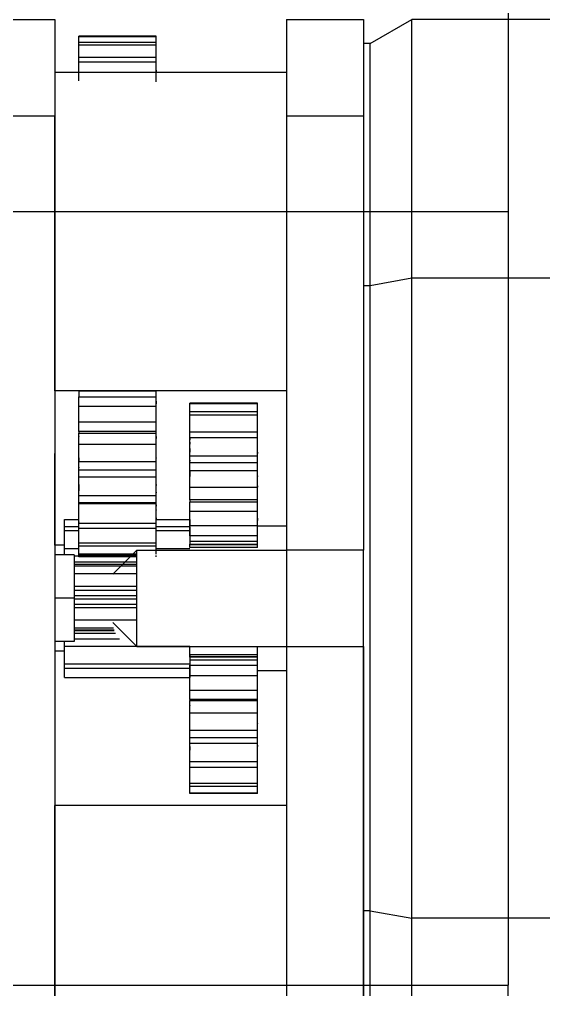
# Model space of a CAD drawing. Extents: x -35.5 to 35.5, y -21 to 21.
# Drawn here: x -20.07 to -14.63, y -4.06 to 6 of the extents above; entities that cross this region are included whole.
import ezdxf

# ---------------------------------------------------------------- set-up
doc = ezdxf.new("R2010")
doc.units = 0
doc.layers.get('0').update_dxf_attribs({"linetype": 'continuous'})

# ---------------------------------------------------------------- blocks, each defined once
blk = doc.blocks.new('MIRROR')
at = {"color": 0}
for p, q in [((-21.5, 4.01), (-15, 4.01)), ((-15, 4.01), (-15, -4.01)), ((-21.5, -4.01), (-15, -4.01))]:
    blk.add_line(p, q, dxfattribs=at)
for points in [[(-15, 9.01), (-15, 7.546), (-15, 4.01)], [(-15, -9.01), (-15, -7.546), (-15, -4.01)]]:
    blk.add_lwpolyline(points, dxfattribs=at)
blk = doc.blocks.new('MIRROR001')
at = {"color": 0}
for p, q in [((-20.5, 6), (-19.7, 6)), ((-20.5, 6), (-19.7, 6)), ((-20.5, 6), (-19.7, 6)), ((-17.3, 6), (-16.5, 6)), ((-17.3, 6), (-16.5, 6)), ((-17.3, 6), (-16.5, 6)), ((-4, 6), (-16, 6)), ((-16.433, 5.75), (-16.5, 5.75)), ((-20.5, 5), (-19.7, 5)), ((-19.7, 5), (-19.7, -5)), ((-17.3, 5), (-17.3, 0.5)), ((-17.3, 5), (-16.5, 5)), ((-16.5, 5), (-16.5, 0.5)), ((-16.433, 3.24), (-16.5, 3.24)), ((-16.433, -3.24), (-16.433, 3.24)), ((-2.5, 3.317), (-16, 3.317)), ((-16, -3.317), (-16, 3.317)), ((-17.3, 2.15), (-19.7, 2.15)), ((-18.65, 1.987), (-18.65, 2.088)), ((-17.6, 1.827), (-17.6, 1.837)), ((-17.6, 1.702), (-17.6, 1.827)), ((-18.65, 1.595), (-18.65, 1.712)), ((-18.65, 1.634), (-18.65, 1.655)), ((-17.6, 1.662), (-17.6, 1.703)), ((-17.6, 1.553), (-17.6, 1.702)), ((-17.6, 1.618), (-17.6, 1.638)), ((-17.6, 1.513), (-17.6, 1.517)), ((-17.6, 1.431), (-17.6, 1.499)), ((-17.6, 1.328), (-17.6, 1.471)), ((-18.65, 1.256), (-18.65, 1.384)), ((-18.65, 1.289), (-18.65, 1.329)), ((-17.6, 1.164), (-17.6, 1.207)), ((-17.6, 1.019), (-17.6, 1.147)), ((-18.65, 0.98), (-18.65, 0.99)), ((-19.6, 0.817), (-19.45, 0.817)), ((-18.65, 0.817), (-18.3, 0.817)), ((-17.6, 0.646), (-17.6, 0.751)), ((-19.6, 0.55), (-19.7, 0.55)), ((-18.3, 0.592), (-17.6, 0.592)), ((-17.6, 0.554), (-17.6, 0.561)), ((-19.5, 0.45), (-19.7, 0.45)), ((-16.5, 0.5), (-17.3, 0.5)), ((-16.5, -0.433), (-16.5, 0.433)), ((-19.5, 0.378), (-18.85, 0.378)), ((-18.85, 0.351), (-19.5, 0.351)), ((-19.5, 0.028), (-18.85, 0.028)), ((-18.85, -0.011), (-19.5, -0.011)), ((-19.086, -0.332), (-19.5, -0.332)), ((-19.5, -0.334), (-19.085, -0.334)), ((-19.072, -0.365), (-19.5, -0.365)), ((-19.5, -0.45), (-19.7, -0.45)), ((-18.85, -0.5), (-17.3, -0.5)), ((-17.3, -0.5), (-16.5, -0.5)), ((-17.3, -0.5), (-17.3, -5)), ((-16.5, -0.5), (-16.5, -5)), ((-16.5, -3.24), (-16.5, -0.5)), ((-18.3, -0.64), (-17.6, -0.64)), ((-17.6, -0.611), (-17.6, -0.608)), ((-17.6, -0.803), (-17.6, -0.695)), ((-17.6, -0.75), (-17.3, -0.75)), ((-17.6, -1.191), (-17.6, -1.061)), ((-17.6, -1.163), (-17.6, -1.126)), ((-17.6, -1.505), (-17.6, -1.36)), ((-17.6, -1.483), (-17.6, -1.402)), ((-17.6, -1.724), (-17.6, -1.574)), ((-17.6, -1.648), (-17.6, -1.6)), ((-17.6, -1.689), (-17.6, -1.673)), ((-17.6, -1.834), (-17.6, -1.724)), ((-16.433, -3.24), (-16.5, -3.24)), ((-2.5, -3.317), (-16, -3.317))]:
    blk.add_line(p, q, dxfattribs=at)
for points in [[(-19.7, 6), (-19.7, 5)], [(-17.3, 6), (-17.3, 5)], [(-16.5, 6), (-16.5, 5)], [(-16.433, 5.75), (-16, 6)], [(-16, 3.317), (-16, 6)], [(-19.45, 5.819), (-19.45, 5.826)], [(-18.65, 5.826), (-19.45, 5.826)], [(-19.45, 5.76), (-19.45, 5.819)], [(-18.65, 5.819), (-19.45, 5.819)], [(-19.45, 5.76), (-19.45, 5.814)], [(-19.45, 5.732), (-19.45, 5.76)], [(-18.65, 5.76), (-19.45, 5.76)], [(-19.45, 5.634), (-19.45, 5.732)], [(-19.45, 5.624), (-19.45, 5.732)], [(-19.45, 5.604), (-19.45, 5.732)], [(-18.65, 5.732), (-19.45, 5.732)], [(-18.65, 5.819), (-18.65, 5.826)], [(-18.65, 5.76), (-18.65, 5.819)], [(-18.65, 5.634), (-18.65, 5.814)], [(-18.65, 5.732), (-18.65, 5.76)], [(-18.65, 5.604), (-18.65, 5.732)], [(-18.65, 5.624), (-18.65, 5.732)], [(-16.433, 3.24), (-16.433, 5.75)], [(-19.45, 5.604), (-19.45, 5.634)], [(-18.65, 5.585), (-18.65, 5.718)], [(-19.45, 5.604), (-19.45, 5.624)], [(-19.45, 5.557), (-19.45, 5.604)], [(-18.65, 5.604), (-19.45, 5.604)], [(-19.45, 5.475), (-19.45, 5.557)], [(-19.45, 5.508), (-19.45, 5.557)], [(-19.45, 5.49), (-19.45, 5.557)], [(-19.45, 5.529), (-19.45, 5.557)], [(-19.45, 5.363), (-19.45, 5.557)], [(-18.65, 5.557), (-19.45, 5.557)], [(-18.65, 5.557), (-18.65, 5.604)], [(-18.65, 5.352), (-18.65, 5.557)], [(-18.65, 5.475), (-18.65, 5.533)], [(-17.3, 5.45), (-19.7, 5.45)], [(-19.45, 5.391), (-19.45, 5.529)], [(-19.45, 5.445), (-19.45, 5.448)], [(-18.65, 5.475), (-18.65, 5.508)], [(-18.65, 5.475), (-18.65, 5.448)], [(-18.65, 5.445), (-18.65, 5.448)], [(-18.65, 5.4), (-18.65, 5.421)], [(-19.7, 2.15), (-19.7, 5)], [(-16, 3.317), (-16.433, 3.24)], [(-19.45, 2.15), (-19.45, 2.149)], [(-19.45, 2.149), (-19.45, 2.143)], [(-19.45, 2.149), (-18.65, 2.149)], [(-19.45, 2.143), (-19.45, 2.088)], [(-18.65, 2.149), (-18.65, 2.15)], [(-18.65, 2.088), (-18.65, 2.149)], [(-19.45, 1.987), (-19.45, 2.088)], [(-19.45, 2.088), (-18.65, 2.088)], [(-18.65, 2.044), (-18.65, 2.044)], [(-18.65, 2.044), (-18.65, 2.016)], [(-18.3, 2.014), (-18.3, 2.022)], [(-17.6, 2.022), (-18.3, 2.022)], [(-18.3, 1.933), (-18.3, 2.014)], [(-17.6, 2.014), (-18.3, 2.014)], [(-17.6, 2.014), (-17.6, 2.022)], [(-17.6, 1.933), (-17.6, 2.014)], [(-19.45, 1.826), (-19.45, 1.987)], [(-18.65, 1.987), (-19.45, 1.987)], [(-18.65, 1.826), (-18.65, 1.987)], [(-18.3, 1.933), (-18.3, 2.003)], [(-18.3, 1.898), (-18.3, 1.933)], [(-17.6, 1.933), (-18.3, 1.933)], [(-17.6, 1.933), (-17.6, 2.003)], [(-17.6, 1.898), (-17.6, 1.933)], [(-19.45, 1.73), (-19.45, 1.826)], [(-18.65, 1.826), (-19.45, 1.826)], [(-18.65, 1.73), (-18.65, 1.826)], [(-18.3, 1.722), (-18.3, 1.898)], [(-17.6, 1.898), (-18.3, 1.898)], [(-18.3, 1.731), (-18.3, 1.867)], [(-17.6, 1.722), (-17.6, 1.898)], [(-17.6, 1.827), (-17.6, 1.898)], [(-17.6, 1.837), (-17.6, 1.898)], [(-17.6, 1.837), (-17.6, 1.867)], [(-19.45, 1.73), (-19.45, 1.712)], [(-18.65, 1.73), (-19.45, 1.73)], [(-19.45, 1.595), (-19.45, 1.712)], [(-19.45, 1.712), (-18.65, 1.712)], [(-18.65, 1.792), (-18.65, 1.791)], [(-18.65, 1.712), (-18.65, 1.774)], [(-18.3, 1.662), (-18.3, 1.722)], [(-17.6, 1.722), (-18.3, 1.722)], [(-17.6, 1.662), (-17.6, 1.722)], [(-19.45, 1.675), (-19.45, 1.673)], [(-18.65, 1.673), (-18.65, 1.675)], [(-18.65, 1.675), (-18.65, 1.655)], [(-18.65, 1.591), (-18.65, 1.634)], [(-18.3, 1.471), (-18.3, 1.662)], [(-18.3, 1.662), (-18.3, 1.643)], [(-18.3, 1.638), (-18.3, 1.662)], [(-17.6, 1.662), (-18.3, 1.662)], [(-18.3, 1.617), (-18.3, 1.598)], [(-17.6, 1.471), (-17.6, 1.662)], [(-19.45, 1.414), (-19.45, 1.595)], [(-18.65, 1.595), (-19.45, 1.595)], [(-18.65, 1.414), (-18.65, 1.595)], [(-18.3, 1.598), (-18.3, 1.599)], [(-18.3, 1.553), (-18.3, 1.598)], [(-18.3, 1.553), (-18.3, 1.513)], [(-18.3, 1.499), (-18.3, 1.513)], [(-17.6, 1.513), (-17.6, 1.553)], [(-17.6, 1.517), (-17.6, 1.553)], [(-17.6, 1.513), (-17.6, 1.499)], [(-19.7, 0.55), (-19.7, 1.5)], [(-19.45, 1.451), (-19.45, 1.456)], [(-19.45, 1.456), (-19.45, 1.451)], [(-19.45, 1.451), (-19.45, 1.444)], [(-19.45, 1.444), (-19.45, 1.44)], [(-19.45, 1.44), (-19.45, 1.414)], [(-19.45, 1.329), (-19.45, 1.414)], [(-18.65, 1.414), (-19.45, 1.414)], [(-18.65, 1.444), (-18.65, 1.456)], [(-18.65, 1.456), (-18.65, 1.451)], [(-18.65, 1.384), (-18.65, 1.444)], [(-18.65, 1.329), (-18.65, 1.414)], [(-18.3, 1.502), (-18.3, 1.499)], [(-18.3, 1.403), (-18.3, 1.471)], [(-17.6, 1.471), (-18.3, 1.471)], [(-18.3, 1.431), (-18.3, 1.421)], [(-18.3, 1.421), (-18.3, 1.426)], [(-17.6, 1.499), (-17.6, 1.502)], [(-19.45, 1.357), (-19.45, 1.351)], [(-19.45, 1.256), (-19.45, 1.329)], [(-18.65, 1.329), (-19.45, 1.329)], [(-18.65, 1.355), (-18.65, 1.357)], [(-18.65, 1.351), (-18.65, 1.351)], [(-18.3, 1.322), (-18.3, 1.403)], [(-17.6, 1.403), (-18.3, 1.403)], [(-18.3, 1.147), (-18.3, 1.322)], [(-17.6, 1.322), (-18.3, 1.322)], [(-18.3, 1.317), (-18.3, 1.272)], [(-17.6, 1.322), (-17.6, 1.403)], [(-17.6, 1.147), (-17.6, 1.322)], [(-17.6, 1.272), (-17.6, 1.322)], [(-19.45, 1.06), (-19.45, 1.256)], [(-18.65, 1.256), (-19.45, 1.256)], [(-18.65, 1.209), (-18.65, 1.289)], [(-18.65, 1.06), (-18.65, 1.256)], [(-18.3, 1.272), (-18.3, 1.266)], [(-18.3, 1.263), (-18.3, 1.268)], [(-18.3, 1.267), (-18.3, 1.263)], [(-17.6, 1.263), (-17.6, 1.272)], [(-17.6, 1.268), (-17.6, 1.263)], [(-17.6, 1.207), (-17.6, 1.259)], [(-19.45, 1.169), (-19.45, 1.178)], [(-19.45, 1.178), (-19.45, 1.172)], [(-19.45, 1.172), (-19.45, 1.17)], [(-19.45, 1.169), (-19.45, 1.168)], [(-19.45, 1.168), (-19.45, 1.115)], [(-19.45, 1.06), (-19.45, 1.115)], [(-18.65, 1.172), (-18.65, 1.178)], [(-18.65, 1.178), (-18.65, 1.169)], [(-18.65, 1.115), (-18.65, 1.169)], [(-18.3, 1.151), (-18.3, 1.164)], [(-18.3, 1.155), (-18.3, 1.151)], [(-18.3, 1.019), (-18.3, 1.147)], [(-17.6, 1.147), (-18.3, 1.147)], [(-17.6, 1.164), (-17.6, 1.151)], [(-17.6, 1.151), (-17.6, 1.155)], [(-19.45, 0.99), (-19.45, 1.06)], [(-18.65, 1.06), (-19.45, 1.06)], [(-18.65, 1.095), (-18.65, 1.101)], [(-18.65, 1.101), (-18.65, 1.094)], [(-18.65, 1.089), (-18.65, 1.094)], [(-18.65, 0.99), (-18.65, 1.06)], [(-18.3, 1.019), (-18.3, 0.995)], [(-17.6, 1.019), (-18.3, 1.019)], [(-17.6, 0.995), (-17.6, 1.019)], [(-19.45, 0.98), (-19.45, 0.99)], [(-18.65, 0.99), (-19.45, 0.99)], [(-19.45, 0.776), (-19.45, 0.98)], [(-18.65, 0.98), (-19.45, 0.98)], [(-19.45, 0.969), (-19.45, 0.967)], [(-19.45, 0.953), (-19.45, 0.959)], [(-19.45, 0.777), (-19.45, 0.915)], [(-18.65, 0.969), (-18.65, 0.99)], [(-18.65, 0.776), (-18.65, 0.98)], [(-18.65, 0.967), (-18.65, 0.969)], [(-18.65, 0.969), (-18.65, 0.953)], [(-18.65, 0.915), (-18.65, 0.953)], [(-18.65, 0.916), (-18.65, 0.953)], [(-18.65, 0.897), (-18.65, 0.916)], [(-18.65, 0.916), (-18.65, 0.913)], [(-18.3, 0.9), (-18.3, 0.995)], [(-17.6, 0.995), (-18.3, 0.995)], [(-17.6, 0.9), (-17.6, 0.995)], [(-17.6, 0.943), (-17.6, 0.962)], [(-17.6, 0.944), (-17.6, 0.943)], [(-19.6, 0.665), (-19.6, 0.817)], [(-19.45, 0.809), (-19.45, 0.808)], [(-18.65, 0.893), (-18.65, 0.897)], [(-18.65, 0.835), (-18.65, 0.835)], [(-18.65, 0.835), (-18.65, 0.835)], [(-18.65, 0.835), (-18.65, 0.811)], [(-18.65, 0.79), (-18.65, 0.811)], [(-18.65, 0.781), (-18.65, 0.809)], [(-18.65, 0.809), (-18.65, 0.808)], [(-18.3, 0.751), (-18.3, 0.9)], [(-17.6, 0.9), (-18.3, 0.9)], [(-18.3, 0.817), (-18.3, 0.829)], [(-18.3, 0.817), (-18.3, 0.748)], [(-17.6, 0.751), (-17.6, 0.9)], [(-17.6, 0.829), (-17.6, 0.806)], [(-17.6, 0.806), (-17.6, 0.806)], [(-19.6, 0.699), (-19.6, 0.741)], [(-19.45, 0.741), (-19.6, 0.741)], [(-19.45, 0.793), (-19.45, 0.79)], [(-19.45, 0.776), (-19.45, 0.79)], [(-19.45, 0.776), (-19.45, 0.777)], [(-19.45, 0.723), (-19.45, 0.776)], [(-18.65, 0.776), (-19.45, 0.776)], [(-19.45, 0.572), (-19.45, 0.723)], [(-19.45, 0.655), (-19.45, 0.723)], [(-19.45, 0.617), (-19.45, 0.723)], [(-18.65, 0.723), (-19.45, 0.723)], [(-18.65, 0.745), (-18.65, 0.782)], [(-18.65, 0.776), (-18.65, 0.781)], [(-18.65, 0.776), (-18.65, 0.777)], [(-18.65, 0.723), (-18.65, 0.776)], [(-18.3, 0.741), (-18.65, 0.741)], [(-18.65, 0.572), (-18.65, 0.723)], [(-18.3, 0.646), (-18.3, 0.751)], [(-17.6, 0.751), (-18.3, 0.751)], [(-18.3, 0.741), (-18.3, 0.699)], [(-17.6, 0.75), (-17.3, 0.75)], [(-19.6, 0.513), (-19.6, 0.699)], [(-19.45, 0.699), (-19.6, 0.699)], [(-19.45, 0.572), (-19.45, 0.655)], [(-19.45, 0.572), (-19.45, 0.617)], [(-18.3, 0.699), (-18.65, 0.699)], [(-18.65, 0.572), (-18.65, 0.664)], [(-18.65, 0.572), (-18.65, 0.655)], [(-18.65, 0.572), (-18.65, 0.617)], [(-18.3, 0.699), (-18.3, 0.646)], [(-18.3, 0.646), (-18.3, 0.592)], [(-17.6, 0.646), (-18.3, 0.646)], [(-17.6, 0.592), (-17.6, 0.646)], [(-19.7, 0.55), (-19.7, 0.45)], [(-19.6, 0.55), (-19.6, 0.553)], [(-19.6, 0.45), (-19.6, 0.513)], [(-19.45, 0.513), (-19.6, 0.513)], [(-19.45, 0.539), (-19.45, 0.572)], [(-18.65, 0.572), (-19.45, 0.572)], [(-19.45, 0.456), (-19.45, 0.539)], [(-19.45, 0.456), (-19.45, 0.539)], [(-18.65, 0.539), (-19.45, 0.539)], [(-18.65, 0.539), (-18.65, 0.572)], [(-18.65, 0.497), (-18.65, 0.539)], [(-18.65, 0.456), (-18.65, 0.539)], [(-18.65, 0.456), (-18.65, 0.539)], [(-18.3, 0.513), (-18.65, 0.513)], [(-18.3, 0.592), (-18.3, 0.561)], [(-18.3, 0.561), (-18.3, 0.554)], [(-18.3, 0.554), (-18.3, 0.561)], [(-18.3, 0.561), (-17.6, 0.561)], [(-18.3, 0.526), (-18.3, 0.554)], [(-17.6, 0.554), (-18.3, 0.554)], [(-17.6, 0.526), (-18.3, 0.526)], [(-17.6, 0.561), (-17.6, 0.592)], [(-17.6, 0.526), (-17.6, 0.554)], [(-19.5, 0.45), (-19.5, 0)], [(-19.45, 0.435), (-19.5, 0.435)], [(-19.45, 0.442), (-19.45, 0.456)], [(-18.85, 0.456), (-19.45, 0.456)], [(-19.45, 0.43), (-19.45, 0.442)], [(-18.85, 0.442), (-19.45, 0.442)], [(-18.85, 0.43), (-19.45, 0.43)], [(-18.85, 0.5), (-19.1, 0.25)], [(-18.85, 0.5), (-17.3, 0.5)], [(-18.85, -0.5), (-18.85, 0.5)], [(-18.65, 0.43), (-18.65, 0.442)], [(-17.3, 0.5), (-17.3, -0.5)], [(-16.5, 0.433), (-16.5, 0.5)], [(-18.85, 0.334), (-19.5, 0.334)], [(-18.85, 0.253), (-19.5, 0.253)], [(-19.1, 0.25), (-19.1, 0.25)], [(-18.85, 0.122), (-19.5, 0.122)], [(-18.85, 0.079), (-19.5, 0.079)], [(-19.5, 0), (-19.7, 0)], [(-19.5, 0), (-19.5, -0.45)], [(-19.5, -0.061), (-18.85, -0.061)], [(-18.85, -0.101), (-19.5, -0.101)], [(-18.85, -0.229), (-19.5, -0.229)], [(-18.85, -0.5), (-19.1, -0.25)], [(-19.093, -0.311), (-19.5, -0.311)], [(-19.7, -0.45), (-19.7, -0.55)], [(-19.6, -0.5), (-19.6, -0.45)], [(-19.6, -0.685), (-19.6, -0.5)], [(-18.3, -0.5), (-19.6, -0.5)], [(-19.5, -0.422), (-19.031, -0.422)], [(-18.3, -0.586), (-18.3, -0.5)], [(-17.6, -0.75), (-17.6, -0.5)], [(-17.6, -0.586), (-17.6, -0.5)], [(-16.5, -0.5), (-16.5, -0.433)], [(-19.6, -0.55), (-19.7, -0.55)], [(-19.6, -0.54), (-19.6, -0.541)], [(-19.6, -0.572), (-19.6, -0.55)], [(-19.6, -0.665), (-19.6, -0.586)], [(-18.3, -0.586), (-18.3, -0.592)], [(-18.3, -0.608), (-18.3, -0.586)], [(-17.6, -0.586), (-18.3, -0.586)], [(-18.3, -0.592), (-18.3, -0.685)], [(-17.6, -0.608), (-17.6, -0.586)], [(-19.6, -0.729), (-19.6, -0.685)], [(-18.3, -0.685), (-19.6, -0.685)], [(-18.3, -0.608), (-18.3, -0.611)], [(-18.3, -0.611), (-18.3, -0.608)], [(-17.6, -0.608), (-18.3, -0.608)], [(-18.3, -0.611), (-18.3, -0.64)], [(-17.6, -0.611), (-18.3, -0.611)], [(-18.3, -0.64), (-18.3, -0.695)], [(-18.3, -0.685), (-18.3, -0.729)], [(-18.3, -0.695), (-18.3, -0.749)], [(-18.3, -0.803), (-18.3, -0.695)], [(-18.3, -0.695), (-17.6, -0.695)], [(-17.6, -0.64), (-17.6, -0.611)], [(-17.6, -0.695), (-17.6, -0.64)], [(-19.6, -0.82), (-19.6, -0.729)], [(-18.3, -0.729), (-19.6, -0.729)], [(-18.3, -0.749), (-18.3, -0.82)], [(-18.3, -0.783), (-18.3, -0.758)], [(-18.3, -0.773), (-18.3, -0.772)], [(-18.3, -0.956), (-18.3, -0.803)], [(-17.6, -0.803), (-18.3, -0.803)], [(-17.6, -0.956), (-17.6, -0.803)], [(-19.6, -0.82), (-18.3, -0.82)], [(-18.3, -1.05), (-18.3, -0.956)], [(-17.6, -0.956), (-18.3, -0.956)], [(-18.3, -0.988), (-18.3, -0.987)], [(-17.6, -1.05), (-17.6, -0.956)], [(-17.6, -1.004), (-17.6, -0.987)], [(-17.6, -0.987), (-17.6, -0.988)], [(-18.3, -1.05), (-18.3, -1.061)], [(-17.6, -1.05), (-18.3, -1.05)], [(-18.3, -1.191), (-18.3, -1.061)], [(-18.3, -1.061), (-17.6, -1.061)], [(-17.6, -1.061), (-17.6, -1.05)], [(-18.3, -1.126), (-18.3, -1.112)], [(-18.3, -1.112), (-18.3, -1.115)], [(-18.3, -1.209), (-18.3, -1.163)], [(-18.3, -1.37), (-18.3, -1.191)], [(-17.6, -1.191), (-18.3, -1.191)], [(-17.6, -1.209), (-17.6, -1.191)], [(-17.6, -1.37), (-17.6, -1.191)], [(-18.3, -1.303), (-18.3, -1.297)], [(-17.6, -1.305), (-17.6, -1.297)], [(-17.6, -1.297), (-17.6, -1.303)], [(-17.6, -1.36), (-17.6, -1.305)], [(-18.3, -1.447), (-18.3, -1.37)], [(-17.6, -1.37), (-18.3, -1.37)], [(-18.3, -1.398), (-18.3, -1.392)], [(-17.6, -1.447), (-17.6, -1.37)], [(-18.3, -1.505), (-18.3, -1.447)], [(-17.6, -1.447), (-18.3, -1.447)], [(-18.3, -1.522), (-18.3, -1.483)], [(-18.3, -1.697), (-18.3, -1.505)], [(-17.6, -1.505), (-18.3, -1.505)], [(-17.6, -1.522), (-17.6, -1.505)], [(-17.6, -1.697), (-17.6, -1.505)], [(-18.3, -1.524), (-18.3, -1.522)], [(-18.3, -1.522), (-18.3, -1.523)], [(-18.3, -1.575), (-18.3, -1.525)], [(-18.3, -1.537), (-18.3, -1.574)], [(-18.3, -1.583), (-18.3, -1.582)], [(-17.6, -1.525), (-17.6, -1.522)], [(-17.6, -1.522), (-17.6, -1.537)], [(-17.6, -1.574), (-17.6, -1.537)], [(-17.6, -1.574), (-17.6, -1.537)], [(-18.3, -1.754), (-18.3, -1.697)], [(-17.6, -1.697), (-18.3, -1.697)], [(-17.6, -1.754), (-17.6, -1.697)], [(-18.3, -1.919), (-18.3, -1.754)], [(-18.3, -1.842), (-18.3, -1.754)], [(-17.6, -1.754), (-18.3, -1.754)], [(-17.6, -1.919), (-17.6, -1.754)], [(-17.6, -1.842), (-17.6, -1.834)], [(-17.6, -1.919), (-17.6, -1.834)], [(-17.6, -1.919), (-17.6, -1.834)], [(-18.3, -1.951), (-18.3, -1.919)], [(-18.3, -1.993), (-18.3, -1.919)], [(-17.6, -1.919), (-18.3, -1.919)], [(-18.3, -2.019), (-18.3, -1.951)], [(-17.6, -1.951), (-18.3, -1.951)], [(-17.6, -1.951), (-17.6, -1.919)], [(-17.6, -1.993), (-17.6, -1.951)], [(-17.6, -2.019), (-17.6, -1.951)], [(-18.3, -2.025), (-18.3, -2.019)], [(-17.6, -2.019), (-18.3, -2.019)], [(-17.6, -2.025), (-18.3, -2.025)], [(-17.6, -2.025), (-17.6, -2.019)], [(-17.3, -2.15), (-19.7, -2.15)], [(-19.7, -5), (-19.7, -2.15)], [(-16.5, -5), (-16.5, -3.24)], [(-16.433, -5.75), (-16.433, -3.24)], [(-16.433, -3.24), (-16, -3.317)], [(-16, -6), (-16, -3.317)]]:
    blk.add_lwpolyline(points, dxfattribs=at)

msp = doc.modelspace()

# ---------------------------------------------------------------- block references
at = {"color": 0}
for name in ['MIRROR', 'MIRROR001']:
    msp.add_blockref(name, (0, 0), dxfattribs=at)

doc.saveas('drawing.dxf')
